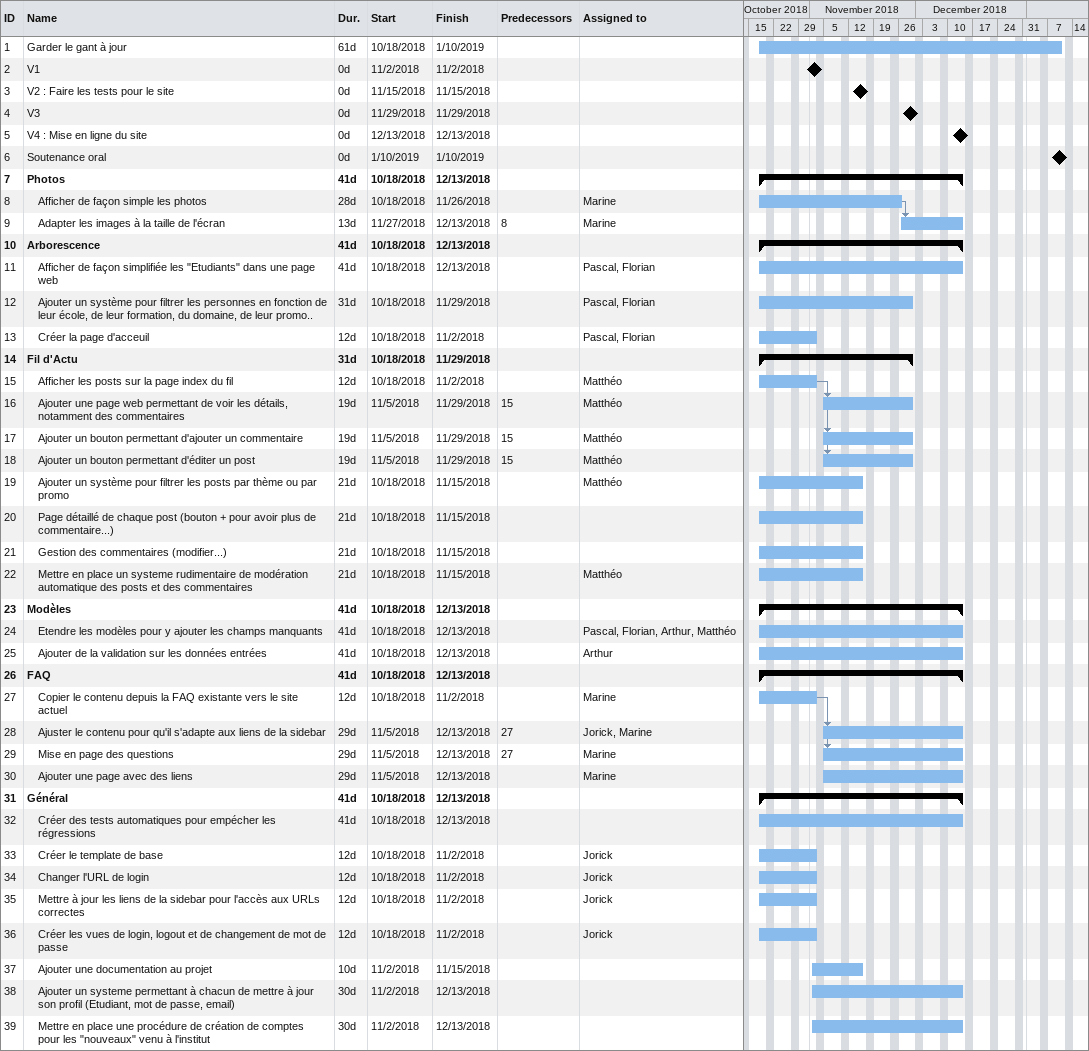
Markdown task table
| ID | Level | Task | Duration | Start | Finish | Predecessors | Resources |
|---|---|---|---|---|---|---|---|
| 1 | 1 | Garder le gant à jour | 61d | 2018-10-18 | 2019-01-10 |  |  |
| 2 | 1 | V1 | 0d | 2018-11-02 | 2018-11-02 |  |  |
| 3 | 1 | V2 : Faire les tests pour le site | 0d | 2018-11-15 | 2018-11-15 |  |  |
| 4 | 1 | V3 | 0d | 2018-11-29 | 2018-11-29 |  |  |
| 5 | 1 | V4 : Mise en ligne du site | 0d | 2018-12-13 | 2018-12-13 |  |  |
| 6 | 1 | Soutenance oral | 0d | 2019-01-10 | 2019-01-10 |  |  |
| 7 | 1 | **Photos** | 41d | 2018-10-18 | 2018-12-13 |  |  |
| 8 | 2 | Afficher de façon simple les photos | 28d | 2018-10-18 | 2018-11-26 |  | Marine |
| 9 | 2 | Adapter les images à la taille de l'écran | 13d | 2018-11-27 | 2018-12-13 | 8 | Marine |
| 10 | 1 | **Arborescence** | 41d | 2018-10-18 | 2018-12-13 |  |  |
| 11 | 2 | Afficher de façon simplifiée les "Etudiants" dans une page web | 41d | 2018-10-18 | 2018-12-13 |  | Pascal, Florian |
| 12 | 2 | Ajouter un système pour filtrer les personnes en fonction de leur école, de leur formation, du domaine, de leur promo.. | 31d | 2018-10-18 | 2018-11-29 |  | Pascal, Florian |
| 13 | 2 | Créer la page d'acceuil | 12d | 2018-10-18 | 2018-11-02 |  | Pascal, Florian |
| 14 | 1 | **Fil d'Actu** | 31d | 2018-10-18 | 2018-11-29 |  |  |
| 15 | 2 | Afficher les posts sur la page index du fil | 12d | 2018-10-18 | 2018-11-02 |  | Matthéo |
| 16 | 2 | Ajouter une page web permettant de voir les détails, notamment des commentaires | 19d | 2018-11-05 | 2018-11-29 | 15 | Matthéo |
| 17 | 2 | Ajouter un bouton permettant d'ajouter un commentaire | 19d | 2018-11-05 | 2018-11-29 | 15 | Matthéo |
| 18 | 2 | Ajouter un bouton permettant d'éditer un post | 19d | 2018-11-05 | 2018-11-29 | 15 | Matthéo |
| 19 | 2 | Ajouter un système pour filtrer les posts par thème ou par promo | 21d | 2018-10-18 | 2018-11-15 |  | Matthéo |
| 20 | 2 | Page détaillé de chaque post (bouton + pour avoir plus de commentaire...) | 21d | 2018-10-18 | 2018-11-15 |  |  |
| 21 | 2 | Gestion des commentaires (modifier...) | 21d | 2018-10-18 | 2018-11-15 |  |  |
| 22 | 2 | Mettre en place un systeme rudimentaire de modération automatique des posts et des commentaires | 21d | 2018-10-18 | 2018-11-15 |  | Matthéo |
| 23 | 1 | **Modèles** | 41d | 2018-10-18 | 2018-12-13 |  |  |
| 24 | 2 | Etendre les modèles pour y ajouter les champs manquants | 41d | 2018-10-18 | 2018-12-13 |  | Pascal, Florian, Arthur, Matthéo |
| 25 | 2 | Ajouter de la validation sur les données entrées | 41d | 2018-10-18 | 2018-12-13 |  | Arthur |
| 26 | 1 | **FAQ** | 41d | 2018-10-18 | 2018-12-13 |  |  |
| 27 | 2 | Copier le contenu depuis la FAQ existante vers le site actuel | 12d | 2018-10-18 | 2018-11-02 |  | Marine |
| 28 | 2 | Ajuster le contenu pour qu'il s'adapte aux liens de la sidebar | 29d | 2018-11-05 | 2018-12-13 | 27 | Jorick, Marine |
| 29 | 2 | Mise en page des questions | 29d | 2018-11-05 | 2018-12-13 | 27 | Marine |
| 30 | 2 | Ajouter une page avec des liens | 29d | 2018-11-05 | 2018-12-13 |  | Marine |
| 31 | 1 | **Général** | 41d | 2018-10-18 | 2018-12-13 |  |  |
| 32 | 2 | Créer des tests automatiques pour empécher les régressions | 41d | 2018-10-18 | 2018-12-13 |  |  |
| 33 | 2 | Créer le template de base | 12d | 2018-10-18 | 2018-11-02 |  | Jorick |
| 34 | 2 | Changer l'URL de login | 12d | 2018-10-18 | 2018-11-02 |  | Jorick |
| 35 | 2 | Mettre à jour les liens de la sidebar pour l'accès aux URLs correctes | 12d | 2018-10-18 | 2018-11-02 |  | Jorick |
| 36 | 2 | Créer les vues de login, logout et de changement de mot de passe | 12d | 2018-10-18 | 2018-11-02 |  | Jorick |
| 37 | 2 | Ajouter une documentation au projet | 10d | 2018-11-02 | 2018-11-15 |  |  |
| 38 | 2 | Ajouter un systeme permettant à chacun de mettre à jour son profil (Etudiant, mot de passe, email) | 30d | 2018-11-02 | 2018-12-13 |  |  |
| 39 | 2 | Mettre en place une procédure de création de comptes pour les "nouveaux" venu à l'institut | 30d | 2018-11-02 | 2018-12-13 |  |  |
